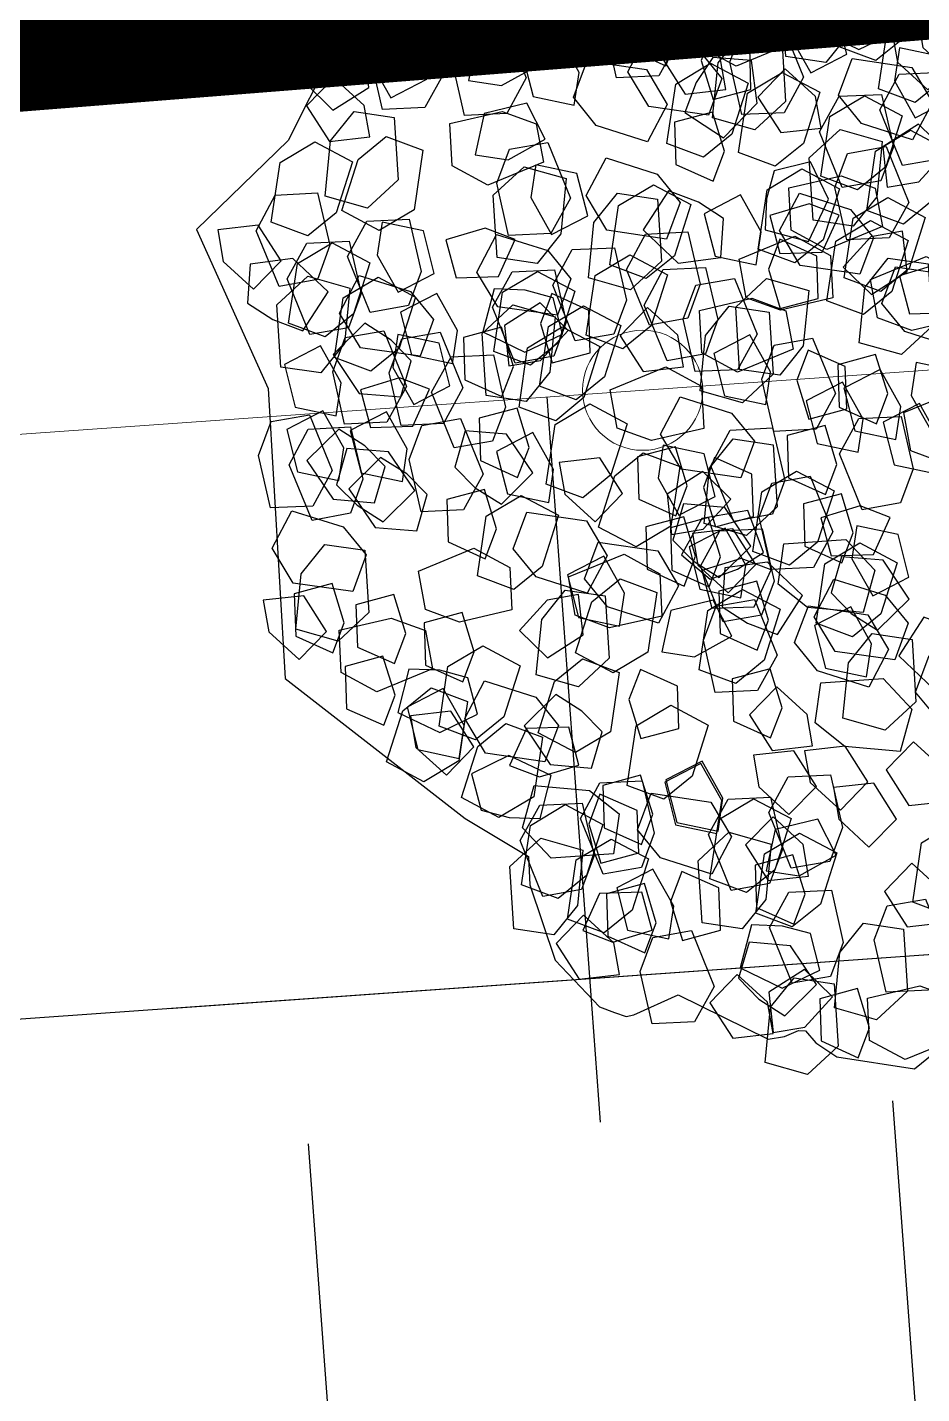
# Model space of a CAD drawing. Header units: metres. Extents: x 1851758 to 1852050, y 5187822 to 5188223.
# Drawn here: x 1851885.051 to 1851885.981, y 5187879.302 to 5187880.724 of the extents above; entities that cross this region are included whole.
import ezdxf

# ---------------------------------------------------------------- set-up
doc = ezdxf.new("R2010")
doc.units = ezdxf.units.M
doc.header["$LTSCALE"] = 2.5
doc.linetypes.add('L18', pattern=[0.6, 0.4, -0.2])
doc.linetypes.add('L5', pattern=[1.15, 0.8, -0.175, 0, -0.175])
doc.layers.get('0').update_dxf_attribs({"linetype": 'CONTINUOUS', "lineweight": 30})
for name, color, linetype, lineweight in [('CLO_LEG', 7, 'CONTINUOUS', 15), ('PAR', 11, 'L5', 30), ('PAR_ALIGNT', 1, 'L18', 30), ('PRO_PAR_SURF', 157, 'CONTINUOUS', 20)]:
    doc.layers.add(name, color=color, linetype=linetype, lineweight=lineweight)
doc.layers.add('PRO_PAR_CONT_DA', color=40, linetype='CONTINUOUS', plot=False)
for name, color, linetype in [('PRO_VOI', 7, 'CONTINUOUS'), ('PRO_VOI_PLANCHETTES', 232, 'CONTINUOUS'), ('PRO_VOI_VEG', 81, 'CONTINUOUS'), ('TAL_HACH', 44, 'CONTINUOUS')]:
    doc.layers.add(name, color=color, linetype=linetype)

# ---------------------------------------------------------------- blocks, each defined once
blk = doc.blocks.new('CLOLEG')
blk.add_circle((0, 0), 0.0625)
blk = doc.blocks.new('arbuste fleurs jaunes')
at = {"layer": 'PRO_VOI_VEG', "color": 76}
blk.add_lwpolyline([(-1.8943, 0.1772), (-1.9074, -0.2211), (-2.0027, -0.4693), (-1.7284, -0.707), (-1.4435, -1.2399), (-0.9817, -1.3474), (-0.8287, -1.3634), (-0.8017, -1.4164), (-0.6877, -1.5364), (-0.5637, -1.586), (-0.5307, -1.5835), (-0.5049, -1.5805), (-0.4917, -1.5706), (-0.4256, -1.4943), (-0.2168, -1.4996), (-0.1885, -1.4808), (-0.1674, -1.457), (-0.1536, -1.4517), (-0.124, -1.4652), (-0.072, -1.4732), (0.0849, -1.428), (0.1084, -1.3819)], dxfattribs=at)
at = {"layer": 'PRO_VOI_VEG', "color": 67}
for points in [[(-0.9485, 0.4363), (-0.9837, 0.5565), (-0.936, 0.626), (-0.8479, 0.6212), (-0.8342, 0.5104), (-0.8675, 0.4424)], [(-0.8377, 0.3916), (-0.8729, 0.5118), (-0.8252, 0.5813), (-0.7371, 0.5765), (-0.7233, 0.4657), (-0.7566, 0.3977)], [(-0.7259, 0.2675), (-0.8172, 0.3531), (-0.8114, 0.4372), (-0.7332, 0.4778), (-0.665, 0.3894), (-0.6592, 0.3139)], [(-1.0808, 0.4337), (-0.9895, 0.3481), (-0.9953, 0.264), (-1.0735, 0.2234), (-1.1417, 0.3119), (-1.1475, 0.3873)], [(-1.3492, 0.394), (-1.2578, 0.3085), (-1.2636, 0.2243), (-1.3419, 0.1837), (-1.41, 0.2722), (-1.4158, 0.3476)], [(-0.82, 0.1733), (-0.9114, 0.2589), (-0.9056, 0.343), (-0.8273, 0.3836), (-0.7592, 0.2951), (-0.7533, 0.2197)], [(-1.0314, 0.3478), (-1.0585, 0.2708), (-0.9842, 0.2235), (-0.9119, 0.2674), (-0.95, 0.3223)], [(-0.8703, 0.1763), (-0.9056, 0.2964), (-0.8579, 0.3659), (-0.7698, 0.3611), (-0.756, 0.2503), (-0.7893, 0.1824)], [(-0.6547, 0.3321), (-0.7315, 0.3597), (-0.7794, 0.2857), (-0.7358, 0.2132), (-0.6807, 0.2509)], [(-1.2452, 0.3372), (-1.2722, 0.2602), (-1.1979, 0.2128), (-1.1257, 0.2568), (-1.1638, 0.3116)], [(-0.7538, 0.1513), (-0.7891, 0.2714), (-0.7414, 0.341), (-0.6533, 0.3362), (-0.6395, 0.2254), (-0.6728, 0.1574)], [(-1.1895, 0.1037), (-1.2247, 0.2238), (-1.177, 0.2933), (-1.089, 0.2886), (-1.0752, 0.1777), (-1.1085, 0.1098)], [(-0.7732, 0.2889), (-0.6818, 0.2033), (-0.6876, 0.1192), (-0.7659, 0.0785), (-0.8341, 0.167), (-0.8399, 0.2424)], [(-1.7944, 0.1764), (-1.7779, 0.0851), (-1.6807, 0.0843), (-1.626, 0.1514), (-1.6757, 0.2119), (-1.7351, 0.2014)], [(-1.6039, 0.1905), (-1.5126, 0.1049), (-1.5183, 0.0208), (-1.5966, -0.0198), (-1.6648, 0.0687), (-1.6706, 0.1441)], [(-0.9285, 0.0263), (-0.8372, 0.0422), (-0.8358, 0.1394), (-0.9025, 0.1945), (-0.9634, 0.1452), (-0.9532, 0.0858)], [(-0.925, -0.0163), (-0.9602, 0.1038), (-0.9125, 0.1733), (-0.8245, 0.1686), (-0.8107, 0.0577), (-0.844, -0.0102)], [(-0.7378, 0.0045), (-0.773, 0.1247), (-0.7253, 0.1942), (-0.6372, 0.1894), (-0.6234, 0.0786), (-0.6567, 0.0106)], [(-1.7636, 0.1302), (-1.6722, 0.0446), (-1.678, -0.0395), (-1.7563, -0.0801), (-1.8245, 0.0084), (-1.8303, 0.0838)], [(-0.9324, 0.0573), (-0.8802, -0.0055), (-0.8014, 0.0339), (-0.8021, 0.1185), (-0.8687, 0.114)], [(-0.7502, -0.0537), (-0.7855, 0.0664), (-0.7378, 0.1359), (-0.6497, 0.1311), (-0.6359, 0.0203), (-0.6692, -0.0476)], [(-0.6864, 0.0243), (-0.6014, 0.1162), (-0.5172, 0.111), (-0.4761, 0.033), (-0.5641, -0.0358), (-0.6395, -0.0421)], [(-0.9521, -0.052), (-0.8671, 0.0399), (-0.7829, 0.0347), (-0.7418, -0.0434), (-0.8299, -0.1121), (-0.9052, -0.1184)], [(-0.9521, -0.052), (-0.8671, 0.0399), (-0.7829, 0.0347), (-0.7418, -0.0434), (-0.8299, -0.1121), (-0.9052, -0.1184)], [(-1.9262, -0.0971), (-1.8494, -0.1246), (-1.8015, -0.0507), (-1.8451, 0.0219), (-1.9002, -0.0159)], [(-1.4155, 0.002), (-1.3241, -0.0835), (-1.3299, -0.1677), (-1.4082, -0.2083), (-1.4763, -0.1198), (-1.4822, -0.0444)], [(-1.1917, -0.1757), (-1.2269, -0.0556), (-1.1792, 0.014), (-1.0911, 0.0092), (-1.0773, -0.1017), (-1.1106, -0.1696)], [(-1.8758, -0.0627), (-1.9029, -0.1398), (-1.8286, -0.1871), (-1.7563, -0.1431), (-1.7944, -0.0883)], [(-0.9444, -0.0922), (-0.8531, -0.1778), (-0.8588, -0.2619), (-0.9371, -0.3025), (-1.0053, -0.214), (-1.0111, -0.1386)], [(-0.6116, -0.1128), (-0.674, -0.1654), (-0.6341, -0.244), (-0.5495, -0.2428), (-0.5544, -0.1762)], [(-1.6445, -0.1218), (-1.6093, -0.2419), (-1.657, -0.3114), (-1.7451, -0.3066), (-1.7588, -0.1958), (-1.7255, -0.1279)], [(-1.1903, -0.3492), (-1.2817, -0.2636), (-1.2759, -0.1795), (-1.1977, -0.1389), (-1.1295, -0.2273), (-1.1237, -0.3028)], [(-1.1746, -0.3286), (-1.2099, -0.2085), (-1.1622, -0.1389), (-1.0741, -0.1437), (-1.0603, -0.2546), (-1.0936, -0.3225)], [(-1.8681, -0.39), (-1.9033, -0.2699), (-1.8556, -0.2004), (-1.7675, -0.2051), (-1.7538, -0.316), (-1.7871, -0.3839)], [(-1.5226, -0.2713), (-1.4704, -0.3341), (-1.3916, -0.2947), (-1.3922, -0.2101), (-1.4588, -0.2146)], [(-1.083, -0.2231), (-1.1101, -0.3002), (-1.0358, -0.3475), (-0.9635, -0.3035), (-1.0016, -0.2487)], [(-1.2845, -0.4434), (-1.3759, -0.3578), (-1.3701, -0.2737), (-1.2918, -0.2331), (-1.2237, -0.3216), (-1.2178, -0.397)], [(-1.3348, -0.4404), (-1.3701, -0.3203), (-1.3224, -0.2508), (-1.2343, -0.2555), (-1.2205, -0.3664), (-1.2538, -0.4343)], [(-1.6028, -0.4743), (-1.6942, -0.3887), (-1.6884, -0.3046), (-1.6101, -0.264), (-1.5419, -0.3525), (-1.5361, -0.4279)], [(-1.2183, -0.4654), (-1.2536, -0.3452), (-1.2058, -0.2757), (-1.1178, -0.2805), (-1.104, -0.3913), (-1.1373, -0.4593)], [(-1.2127, -0.3354), (-1.2896, -0.3078), (-1.3374, -0.3818), (-1.2939, -0.4543), (-1.2388, -0.4166)], [(-1.0817, -0.4109), (-0.9967, -0.3189), (-0.9126, -0.3242), (-0.8715, -0.4022), (-0.9595, -0.471), (-1.0349, -0.4773)], [(-1.697, -0.5686), (-1.7884, -0.483), (-1.7826, -0.3989), (-1.7043, -0.3582), (-1.6361, -0.4467), (-1.6303, -0.5221)], [(-1.7473, -0.5656), (-1.7825, -0.4455), (-1.7348, -0.3759), (-1.6468, -0.3807), (-1.633, -0.4915), (-1.6663, -0.5595)], [(-1.6308, -0.5905), (-1.666, -0.4704), (-1.6183, -0.4009), (-1.5302, -0.4056), (-1.5165, -0.5165), (-1.5498, -0.5844)], [(-0.6715, -0.5918), (-0.7067, -0.4717), (-0.659, -0.4021), (-0.5709, -0.4069), (-0.5572, -0.5178), (-0.5905, -0.5857)], [(-0.6715, -0.5918), (-0.7067, -0.4717), (-0.659, -0.4021), (-0.5709, -0.4069), (-0.5572, -0.5178), (-0.5905, -0.5857)], [(-0.5721, -0.4692), (-0.5199, -0.5319), (-0.4411, -0.4925), (-0.4417, -0.4079), (-0.5083, -0.4124)], [(-1.453, -0.4503), (-1.3617, -0.5359), (-1.3674, -0.62), (-1.4457, -0.6606), (-1.5139, -0.5721), (-1.5197, -0.4967)], [(-1.3256, -0.657), (-1.417, -0.5714), (-1.4112, -0.4873), (-1.3329, -0.4467), (-1.2647, -0.5351), (-1.2589, -0.6106)], [(-1.1205, -0.6449), (-1.1557, -0.5248), (-1.108, -0.4553), (-1.02, -0.4601), (-1.0062, -0.5709), (-1.0395, -0.6388)], [(-0.4895, -0.6723), (-0.5247, -0.5522), (-0.477, -0.4826), (-0.389, -0.4874), (-0.3752, -0.5982), (-0.4085, -0.6662)], [(-1.5608, -0.4971), (-1.4694, -0.5827), (-1.4752, -0.6668), (-1.5535, -0.7074), (-1.6216, -0.6189), (-1.6275, -0.5435)], [(-0.8835, -0.4954), (-0.8482, -0.6155), (-0.896, -0.685), (-0.984, -0.6803), (-0.9978, -0.5694), (-0.9645, -0.5015)], [(-0.7586, -0.5122), (-0.8354, -0.4846), (-0.8832, -0.5586), (-0.8397, -0.6311), (-0.7846, -0.5934)], [(-1.5536, -0.6287), (-1.5014, -0.6914), (-1.4226, -0.652), (-1.4232, -0.5674), (-1.4899, -0.5719)], [(-0.6662, -0.7512), (-0.7575, -0.6656), (-0.7518, -0.5815), (-0.6735, -0.5409), (-0.6053, -0.6294), (-0.5995, -0.7048)], [(-0.7512, -0.6721), (-0.699, -0.7349), (-0.6202, -0.6955), (-0.6209, -0.6109), (-0.6875, -0.6154)], [(-0.7512, -0.6721), (-0.699, -0.7349), (-0.6202, -0.6955), (-0.6209, -0.6109), (-0.6875, -0.6154)], [(-0.248, -0.6349), (-0.1281, -0.5989), (-0.0583, -0.6461), (-0.0625, -0.7342), (-0.1732, -0.7487), (-0.2414, -0.7158)], [(-0.6265, -0.681), (-0.5351, -0.7666), (-0.5409, -0.8507), (-0.6192, -0.8913), (-0.6874, -0.8028), (-0.6932, -0.7274)], [(-1.1704, -0.8781), (-1.2056, -0.7579), (-1.1579, -0.6884), (-1.0699, -0.6932), (-1.0561, -0.804), (-1.0894, -0.872)], [(-1.4565, -0.7389), (-1.4886, -0.8259), (-1.4053, -0.8759), (-1.3241, -0.8459), (-1.3362, -0.7685), (-1.3927, -0.7474)], [(-0.8169, -0.7534), (-0.7816, -0.8736), (-0.8293, -0.9431), (-0.9174, -0.9383), (-0.9312, -0.8275), (-0.8979, -0.7595)], [(-1.2858, -0.9209), (-1.2008, -0.829), (-1.1166, -0.8342), (-1.0755, -0.9123), (-1.1636, -0.981), (-1.2389, -0.9873)], [(-0.5083, -0.8268), (-0.5354, -0.9038), (-0.4611, -0.9512), (-0.3889, -0.9072), (-0.4269, -0.8523)], [(-0.8182, -0.9368), (-0.7829, -1.0569), (-0.8306, -1.1264), (-0.9187, -1.1216), (-0.9325, -1.0108), (-0.8992, -0.9429)], [(-0.0635, -1.115), (-0.0988, -0.9949), (-0.0511, -0.9254), (0.037, -0.9301), (0.0508, -1.041), (0.0175, -1.1089)], [(-0.3224, -1.1567), (-0.4137, -1.0712), (-0.408, -0.987), (-0.3297, -0.9464), (-0.2615, -1.0349), (-0.2557, -1.1103)], [(-1.312, -0.9863), (-1.3745, -1.0389), (-1.3346, -1.1174), (-1.25, -1.1162), (-1.2549, -1.0496)], [(-1.4379, -1.0196), (-1.5003, -1.0722), (-1.4604, -1.1507), (-1.3758, -1.1496), (-1.3808, -1.083)], [(-0.4166, -1.251), (-0.5079, -1.1654), (-0.5021, -1.0813), (-0.4239, -1.0407), (-0.3557, -1.1291), (-0.3499, -1.2046)], [(-0.0993, -1.0421), (-0.1264, -1.1192), (-0.0521, -1.1665), (0.0201, -1.1225), (-0.0179, -1.0677)], [(-1.218, -1.1144), (-1.2015, -1.2057), (-1.1043, -1.2065), (-1.0496, -1.1394), (-1.0993, -1.0789), (-1.1587, -1.0894)], [(-0.4669, -1.248), (-0.5021, -1.1279), (-0.4544, -1.0583), (-0.3663, -1.0631), (-0.3525, -1.174), (-0.3858, -1.2419)], [(-0.8136, -1.1471), (-0.8658, -1.0843), (-0.9446, -1.1237), (-0.9439, -1.2083), (-0.8773, -1.2038)], [(-0.3503, -1.2729), (-0.3856, -1.1528), (-0.3379, -1.0833), (-0.2498, -1.0881), (-0.236, -1.1989), (-0.2693, -1.2668)], [(-0.0422, -1.0979), (0.0492, -1.1835), (0.0434, -1.2676), (-0.0349, -1.3083), (-0.1031, -1.2198), (-0.1089, -1.1443)], [(-1.2787, -1.1121), (-1.3411, -1.1647), (-1.3012, -1.2432), (-1.2166, -1.242), (-1.2215, -1.1754)], [(-1.079, -1.124), (-1.0437, -1.2441), (-1.0915, -1.3137), (-1.1795, -1.3089), (-1.1933, -1.198), (-1.16, -1.1301)], [(-0.9064, -1.1264), (-0.8711, -1.2465), (-0.9188, -1.316), (-1.0069, -1.3112), (-1.0207, -1.2004), (-0.9874, -1.1325)], [(-0.6726, -1.3322), (-0.764, -1.2466), (-0.7582, -1.1625), (-0.6799, -1.1219), (-0.6117, -1.2104), (-0.6059, -1.2858)], [(-0.6882, -1.1124), (-0.7506, -1.165), (-0.7107, -1.2435), (-0.6261, -1.2423), (-0.631, -1.1757)], [(-0.3309, -1.1303), (-0.3934, -1.1829), (-0.3535, -1.2614), (-0.2689, -1.2602), (-0.2738, -1.1937)], [(-0.7668, -1.4265), (-0.8582, -1.3409), (-0.8524, -1.2568), (-0.7741, -1.2161), (-0.7059, -1.3046), (-0.7001, -1.38)], [(-0.8171, -1.4235), (-0.8523, -1.3034), (-0.8046, -1.2338), (-0.7166, -1.2386), (-0.7028, -1.3494), (-0.7361, -1.4174)], [(-0.7006, -1.4484), (-0.7358, -1.3283), (-0.6881, -1.2588), (-0.6, -1.2635), (-0.5863, -1.3744), (-0.6196, -1.4423)], [(-0.5312, -1.3952), (-0.5834, -1.3324), (-0.6622, -1.3719), (-0.6615, -1.4564), (-0.5949, -1.4519)], [(-0.4566, -1.3618), (-0.3652, -1.4474), (-0.371, -1.5315), (-0.4493, -1.5721), (-0.5175, -1.4836), (-0.5233, -1.4082)], [(-0.3319, -1.4047), (-0.359, -1.4818), (-0.2847, -1.5291), (-0.2125, -1.4851), (-0.2506, -1.4303)], [(-0.3319, -1.4047), (-0.359, -1.4818), (-0.2847, -1.5291), (-0.2125, -1.4851), (-0.2506, -1.4303)], [(-0.6735, -1.4267), (-0.7006, -1.5037), (-0.6263, -1.5511), (-0.554, -1.5071), (-0.5921, -1.4523)], [(-0.6735, -1.4267), (-0.7006, -1.5037), (-0.6263, -1.5511), (-0.554, -1.5071), (-0.5921, -1.4523)]]:
    blk.add_lwpolyline(points, close=True, dxfattribs=at)
at = {"layer": 'PRO_VOI_VEG', "color": 2}
for points in [[(-0.7088, 0.4827), (-0.6817, 0.5598), (-0.756, 0.6071), (-0.8282, 0.5632), (-0.7902, 0.5083)], [(-1.0223, 0.5414), (-1.0064, 0.45), (-0.9092, 0.4486), (-0.8541, 0.5153), (-0.9034, 0.5762), (-0.9629, 0.566)], [(-0.7438, 0.4325), (-0.7168, 0.5096), (-0.791, 0.5569), (-0.8633, 0.5129), (-0.8252, 0.4581)], [(-0.9797, 0.3624), (-0.9279, 0.4292), (-0.9853, 0.5001), (-1.0707, 0.4805), (-1.0513, 0.4141)], [(-0.743, 0.3687), (-0.6912, 0.4356), (-0.7487, 0.5064), (-0.8341, 0.4869), (-0.8146, 0.4205)], [(-1.0411, 0.402), (-1.1261, 0.3101), (-1.2103, 0.3154), (-1.2514, 0.3934), (-1.1633, 0.4621), (-1.088, 0.4684)], [(-0.9139, 0.4255), (-0.7937, 0.4607), (-0.7242, 0.413), (-0.729, 0.325), (-0.8398, 0.3112), (-0.9078, 0.3445)], [(-1.1361, 0.1935), (-1.256, 0.1575), (-1.3259, 0.2048), (-1.3216, 0.2929), (-1.2109, 0.3074), (-1.1427, 0.2745)], [(-1.5399, 0.1669), (-1.6249, 0.0749), (-1.709, 0.0802), (-1.7501, 0.1582), (-1.6621, 0.2269), (-1.5867, 0.2332)], [(-1.4126, 0.1903), (-1.2925, 0.2256), (-1.223, 0.1779), (-1.2277, 0.0898), (-1.3386, 0.076), (-1.4065, 0.1093)], [(-0.7104, 0.1347), (-0.7954, 0.0428), (-0.8795, 0.048), (-0.9207, 0.126), (-0.8326, 0.1948), (-0.7572, 0.2011)], [(-0.6351, 0.0564), (-0.5829, -0.0063), (-0.5041, 0.0331), (-0.5047, 0.1177), (-0.5713, 0.1132)], [(-1.7508, -0.051), (-1.699, 0.0158), (-1.7564, 0.0867), (-1.8418, 0.0671), (-1.8224, 0.0007)], [(-0.591, 0.1042), (-0.5292, -0.0098), (-0.5625, -0.0906), (-0.6527, -0.1049), (-0.6907, 0.0044), (-0.6717, 0.0804)], [(-1.4066, -0.0395), (-1.4916, -0.1314), (-1.5758, -0.1262), (-1.6169, -0.0482), (-1.5288, 0.0206), (-1.4535, 0.0269)], [(-0.8317, -0.1091), (-0.7689, -0.0569), (-0.8083, 0.0219), (-0.8929, 0.0213), (-0.8884, -0.0454)], [(-1.1591, -0.0095), (-1.0973, -0.1235), (-1.1306, -0.2043), (-1.2208, -0.2185), (-1.2588, -0.1092), (-1.2398, -0.0332)], [(-1.3278, -0.1689), (-1.276, -0.1021), (-1.3335, -0.0312), (-1.4189, -0.0508), (-1.3994, -0.1171)], [(-1.7272, -0.0852), (-1.6655, -0.1993), (-1.6987, -0.28), (-1.789, -0.2943), (-1.827, -0.185), (-1.808, -0.109)], [(-0.4368, -0.2109), (-0.3849, -0.1441), (-0.4424, -0.0732), (-0.5278, -0.0927), (-0.5084, -0.1591)], [(-0.772, -0.1748), (-0.857, -0.2667), (-0.9412, -0.2615), (-0.9823, -0.1835), (-0.8942, -0.1147), (-0.8189, -0.1084)], [(-0.6809, -0.2933), (-0.6184, -0.2407), (-0.6583, -0.1622), (-0.7429, -0.1634), (-0.738, -0.23)], [(-1.2465, -0.3164), (-1.3664, -0.3525), (-1.4363, -0.3052), (-1.432, -0.2171), (-1.3213, -0.2026), (-1.2532, -0.2355)], [(-1.5676, -0.4116), (-1.5157, -0.3448), (-1.5732, -0.2739), (-1.6586, -0.2935), (-1.6392, -0.3598)], [(-1.2147, -0.4105), (-1.1519, -0.3583), (-1.1913, -0.2795), (-1.2759, -0.2801), (-1.2714, -0.3467)], [(-0.7585, -0.4637), (-0.8786, -0.4989), (-0.9481, -0.4512), (-0.9433, -0.3631), (-0.8325, -0.3493), (-0.7646, -0.3826)], [(-1.8429, -0.5317), (-1.8158, -0.4546), (-1.8901, -0.4073), (-1.9624, -0.4513), (-1.9243, -0.5061)], [(-1.47, -0.5135), (-1.5899, -0.5495), (-1.6597, -0.5022), (-1.6555, -0.4141), (-1.5448, -0.3996), (-1.4766, -0.4325)], [(-0.6286, -0.3997), (-0.5373, -0.4853), (-0.543, -0.5694), (-0.6213, -0.61), (-0.6895, -0.5215), (-0.6953, -0.4461)], [(-0.5546, -0.4056), (-0.6174, -0.4578), (-0.5779, -0.5366), (-0.4933, -0.536), (-0.4979, -0.4694)], [(-1.7137, -0.5674), (-1.7, -0.4723), (-1.7953, -0.4397), (-1.871, -0.4877), (-1.842, -0.5635), (-1.7802, -0.5726)], [(-0.8426, -0.5879), (-0.7908, -0.521), (-0.8483, -0.4502), (-0.9337, -0.4697), (-0.9142, -0.5361)], [(-0.7634, -0.5778), (-0.701, -0.5252), (-0.7409, -0.4467), (-0.8255, -0.4479), (-0.8205, -0.5145)], [(-0.4063, -0.5713), (-0.3545, -0.5045), (-0.412, -0.4336), (-0.4974, -0.4531), (-0.4779, -0.5195)], [(-1.4398, -0.6101), (-1.388, -0.5433), (-1.4454, -0.4724), (-1.5308, -0.492), (-1.5114, -0.5583)], [(-0.6507, -0.5844), (-0.7166, -0.5192), (-0.7966, -0.5743), (-0.8029, -0.6606), (-0.7274, -0.6817), (-0.6848, -0.6389)], [(-0.995, -0.6733), (-0.9679, -0.5963), (-1.0422, -0.5489), (-1.1144, -0.5929), (-1.0764, -0.6477)], [(-0.6817, -0.6913), (-0.6546, -0.6143), (-0.7289, -0.5669), (-0.8012, -0.6109), (-0.7631, -0.6658)], [(-0.3088, -0.6731), (-0.4287, -0.7091), (-0.4985, -0.6619), (-0.4943, -0.5738), (-0.3836, -0.5593), (-0.3154, -0.5922)], [(-1.3396, -0.596), (-1.2482, -0.6816), (-1.254, -0.7657), (-1.3323, -0.8064), (-1.4004, -0.7179), (-1.4063, -0.6425)], [(-1.1874, -0.7221), (-1.1553, -0.6351), (-1.2386, -0.5851), (-1.3197, -0.6151), (-1.3077, -0.6925), (-1.2512, -0.7136)], [(-0.5525, -0.7271), (-0.5388, -0.632), (-0.6341, -0.5994), (-0.7098, -0.6473), (-0.6808, -0.7232), (-0.619, -0.7323)], [(-1.6276, -0.7203), (-1.5362, -0.8059), (-1.542, -0.89), (-1.6203, -0.9306), (-1.6884, -0.8421), (-1.6943, -0.7667)], [(-1.3953, -0.8586), (-1.3632, -0.7716), (-1.4465, -0.7215), (-1.5277, -0.7515), (-1.5156, -0.8289), (-1.4591, -0.85)], [(-0.2801, -1.004), (-0.253, -0.9269), (-0.3273, -0.8796), (-0.3996, -0.9236), (-0.3615, -0.9784)], [(-1.3917, -1.0165), (-1.5116, -1.0525), (-1.5815, -1.0052), (-1.5772, -0.9171), (-1.4665, -0.9026), (-1.3983, -0.9355)], [(-0.7046, -1.1436), (-0.7398, -1.0234), (-0.6921, -0.9539), (-0.604, -0.9587), (-0.5902, -1.0695), (-0.6235, -1.1375)], [(-1.1116, -1.1955), (-1.1468, -1.0753), (-1.0991, -1.0058), (-1.011, -1.0106), (-0.9973, -1.1214), (-1.0306, -1.1894)], [(-1.1737, -1.0931), (-1.2587, -1.185), (-1.3429, -1.1797), (-1.384, -1.1017), (-1.296, -1.033), (-1.2206, -1.0267)], [(-1.4336, -1.1916), (-1.4065, -1.1146), (-1.4808, -1.0672), (-1.5531, -1.1112), (-1.515, -1.1661)], [(-0.8803, -1.1709), (-1.0004, -1.2062), (-1.0699, -1.1585), (-1.0651, -1.0704), (-0.9543, -1.0566), (-0.8864, -1.0899)], [(-0.6524, -1.1371), (-0.5322, -1.1019), (-0.4627, -1.1496), (-0.4675, -1.2376), (-0.5783, -1.2514), (-0.6462, -1.2181)], [(-1.055, -1.2816), (-1.028, -1.2046), (-1.1022, -1.1572), (-1.1745, -1.2012), (-1.1364, -1.256)], [(-0.8401, -1.2823), (-0.8566, -1.191), (-0.9538, -1.1902), (-1.0085, -1.2573), (-0.9588, -1.3179), (-0.8994, -1.3073)], [(-0.6706, -1.2848), (-0.7843, -1.3473), (-0.8652, -1.3146), (-0.8801, -1.2244), (-0.771, -1.1857), (-0.6949, -1.2043)], [(-0.6864, -1.3135), (-0.624, -1.2608), (-0.6639, -1.1823), (-0.7485, -1.1835), (-0.7435, -1.2501)], [(-0.0575, -1.1739), (0.0043, -1.2879), (-0.029, -1.3687), (-0.1192, -1.383), (-0.1572, -1.2737), (-0.1382, -1.1977)], [(-0.4645, -1.3883), (-0.4021, -1.3357), (-0.442, -1.2571), (-0.5266, -1.2583), (-0.5216, -1.3249)], [(0.1449, -1.327), (0.0599, -1.4189), (-0.0242, -1.4137), (-0.0653, -1.3356), (0.0227, -1.2669), (0.0981, -1.2606)], [(-0.1404, -1.3376), (-0.0786, -1.4516), (-0.1119, -1.5324), (-0.2021, -1.5467), (-0.2401, -1.4374), (-0.2211, -1.3614)]]:
    blk.add_lwpolyline(points, close=True, dxfattribs=at)
at = {"layer": 'PRO_VOI_VEG'}
for points in [[(-1.0412, 0.3715), (-1.103, 0.4856), (-1.0697, 0.5663), (-0.9795, 0.5806), (-0.9415, 0.4713), (-0.9605, 0.3953)], [(-1.1829, 0.1778), (-1.0879, 0.1635), (-1.0547, 0.2586), (-1.1022, 0.3346), (-1.1782, 0.3061), (-1.1877, 0.2443)], [(-0.8466, 0.0865), (-0.9083, 0.2006), (-0.8751, 0.2813), (-0.7848, 0.2956), (-0.7468, 0.1863), (-0.7658, 0.1103)], [(-1.5003, 0.14), (-1.5668, 0.1923), (-1.638, 0.1353), (-1.619, 0.0498), (-1.5525, 0.0688)], [(-1.4231, 0.0056), (-1.4896, 0.0579), (-1.5608, 0.0009), (-1.5418, -0.0847), (-1.4753, -0.0656)], [(-1.4106, -0.2595), (-1.4724, -0.1455), (-1.4391, -0.0647), (-1.3489, -0.0505), (-1.3109, -0.1597), (-1.3299, -0.2358)], [(-0.8552, -0.2595), (-0.917, -0.1455), (-0.8837, -0.0647), (-0.7935, -0.0505), (-0.7555, -0.1597), (-0.7745, -0.2358)], [(-0.8494, -0.1256), (-0.7876, -0.2396), (-0.8209, -0.3204), (-0.9111, -0.3346), (-0.9491, -0.2254), (-0.9301, -0.1493)], [(-1.3111, -0.5302), (-1.3728, -0.4161), (-1.3396, -0.3353), (-1.2493, -0.3211), (-1.2113, -0.4304), (-1.2303, -0.5064)], [(-0.726, -0.3725), (-0.6642, -0.4866), (-0.6975, -0.5673), (-0.7877, -0.5816), (-0.8257, -0.4723), (-0.8067, -0.3963)], [(-1.7235, -0.6553), (-1.7853, -0.5413), (-1.752, -0.4605), (-1.6618, -0.4462), (-1.6238, -0.5555), (-1.6428, -0.6315)], [(-0.6196, -0.5509), (-0.506, -0.4885), (-0.425, -0.5212), (-0.4101, -0.6113), (-0.5192, -0.65), (-0.5953, -0.6315)], [(-0.2912, -0.5666), (-0.3049, -0.6617), (-0.2096, -0.6944), (-0.1339, -0.6464), (-0.1629, -0.5706), (-0.2247, -0.5615)], [(-1.6672, -0.5809), (-1.719, -0.6477), (-1.6616, -0.7186), (-1.5762, -0.6991), (-1.5956, -0.6327)], [(-0.4382, -0.6113), (-0.49, -0.6781), (-0.4326, -0.749), (-0.3472, -0.7295), (-0.3666, -0.6631)], [(-0.294, -0.6195), (-0.2323, -0.7335), (-0.2655, -0.8143), (-0.3557, -0.8285), (-0.3937, -0.7192), (-0.3747, -0.6432)], [(-1.6061, -0.7011), (-1.658, -0.7679), (-1.6005, -0.8388), (-1.5151, -0.8192), (-1.5345, -0.7529)], [(-0.9489, -0.7311), (-1.0008, -0.7979), (-0.9433, -0.8688), (-0.8579, -0.8493), (-0.8773, -0.7829)], [(-0.6373, -0.7705), (-0.7038, -0.7182), (-0.775, -0.7753), (-0.756, -0.8608), (-0.6895, -0.8418)], [(-0.9111, -0.8047), (-0.8494, -0.9187), (-0.8826, -0.9995), (-0.9728, -1.0137), (-1.0108, -0.9045), (-0.9918, -0.8284)], [(-1.4048, -0.9281), (-1.343, -1.0422), (-1.3763, -1.123), (-1.4665, -1.1372), (-1.5045, -1.0279), (-1.4855, -0.9519)], [(-0.249, -1.0931), (-0.3155, -1.0408), (-0.3867, -1.0978), (-0.3677, -1.1834), (-0.3012, -1.1643)], [(-0.4431, -1.3377), (-0.5048, -1.2237), (-0.4716, -1.1429), (-0.3813, -1.1287), (-0.3434, -1.2379), (-0.3623, -1.314)], [(-0.7933, -1.5132), (-0.8551, -1.3992), (-0.8218, -1.3184), (-0.7316, -1.3041), (-0.6936, -1.4134), (-0.7126, -1.4895)]]:
    blk.add_lwpolyline(points, close=True, dxfattribs=at)
at = {"layer": 'PRO_VOI_VEG', "color": 76}
for points in [[(-1.2576, 0.4579), (-1.3204, 0.4057), (-1.2809, 0.3269), (-1.1964, 0.3276), (-1.2009, 0.3942)], [(-1.3204, 0.3799), (-1.3832, 0.3276), (-1.3437, 0.2489), (-1.2592, 0.2495), (-1.2637, 0.3161)], [(-1.1407, 0.2268), (-1.078, 0.279), (-1.1174, 0.3578), (-1.202, 0.3572), (-1.1975, 0.2906)], [(-1.1308, 0.2028), (-1.1936, 0.1506), (-1.1542, 0.0718), (-1.0696, 0.0725), (-1.0741, 0.1391)], [(-0.7112, 0.0249), (-0.8313, -0.0104), (-0.9009, 0.0374), (-0.8961, 0.1254), (-0.7852, 0.1392), (-0.7173, 0.1059)], [(-0.6504, 0.0702), (-0.5303, 0.1055), (-0.4607, 0.0578), (-0.4655, -0.0303), (-0.5764, -0.0441), (-0.6443, -0.0108)], [(-1.1071, -0.0773), (-1.2273, -0.1126), (-1.2968, -0.0649), (-1.292, 0.0232), (-1.1812, 0.037), (-1.1132, 0.0037)], [(-0.6451, -0.2909), (-0.7078, -0.3431), (-0.6684, -0.4219), (-0.5838, -0.4212), (-0.5883, -0.3546)], [(-0.9091, -0.4618), (-0.9719, -0.514), (-0.9325, -0.5927), (-0.8479, -0.5921), (-0.8524, -0.5255)], [(-0.3675, -0.6323), (-0.3348, -0.5455), (-0.4178, -0.4949), (-0.4992, -0.5244), (-0.4876, -0.6019), (-0.4313, -0.6234)], [(-1.2416, -0.527), (-1.3043, -0.5792), (-1.2649, -0.658), (-1.1803, -0.6574), (-1.1848, -0.5907)], [(-0.7124, -0.6707), (-0.6797, -0.5839), (-0.7627, -0.5333), (-0.8441, -0.5628), (-0.8325, -0.6403), (-0.7761, -0.6617)], [(-0.5191, -0.6465), (-0.399, -0.6112), (-0.3295, -0.6589), (-0.3343, -0.747), (-0.4451, -0.7608), (-0.513, -0.7275)], [(-0.6383, -0.6444), (-0.7011, -0.6966), (-0.6617, -0.7753), (-0.5771, -0.7747), (-0.5816, -0.7081)], [(-1.1324, -0.7146), (-1.0123, -0.6794), (-0.9427, -0.7271), (-0.9475, -0.8152), (-1.0584, -0.829), (-1.1263, -0.7957)], [(-0.9716, -0.7092), (-0.8515, -0.6739), (-0.7819, -0.7216), (-0.7867, -0.8097), (-0.8975, -0.8235), (-0.9655, -0.7902)], [(-1.5601, -0.7221), (-1.5927, -0.8088), (-1.5097, -0.8594), (-1.4284, -0.83), (-1.4399, -0.7525), (-1.4963, -0.731)], [(-0.9186, -1.0338), (-0.9513, -1.1206), (-0.8683, -1.1712), (-0.7869, -1.1417), (-0.7985, -1.0642), (-0.8549, -1.0428)], [(-0.2057, -1.441), (-0.1731, -1.3543), (-0.2561, -1.3037), (-0.3375, -1.3331), (-0.3259, -1.4106), (-0.2695, -1.4321)], [(-0.5863, -1.314), (-0.6491, -1.3662), (-0.6096, -1.4449), (-0.5251, -1.4443), (-0.5296, -1.3777)], [(-0.0922, -1.3262), (-0.155, -1.3784), (-0.1155, -1.4571), (-0.031, -1.4565), (-0.0355, -1.3899)]]:
    blk.add_lwpolyline(points, close=True, dxfattribs=at)
at = {"layer": 'PRO_VOI_VEG', "color": 52}
for points in [[(-1.0639, 0.4007), (-1.0022, 0.2867), (-1.0354, 0.2059), (-1.1256, 0.1917), (-1.1636, 0.3009), (-1.1446, 0.377)], [(-1.4889, 0.2132), (-1.5407, 0.1464), (-1.4832, 0.0755), (-1.3978, 0.095), (-1.4173, 0.1614)], [(-1.0061, 0.0705), (-1.0579, 0.0036), (-1.0004, -0.0672), (-0.915, -0.0477), (-0.9345, 0.0187)], [(-1.1454, 0.0153), (-1.159, -0.0798), (-1.0638, -0.1124), (-0.9881, -0.0645), (-1.0171, 0.0113), (-1.0789, 0.0204)], [(-0.59, -0.1374), (-0.6418, -0.2042), (-0.5844, -0.2751), (-0.499, -0.2555), (-0.5184, -0.1892)], [(-0.486, -0.1673), (-0.5378, -0.2342), (-0.4804, -0.305), (-0.395, -0.2855), (-0.4144, -0.2191)], [(-0.8662, -0.1852), (-0.918, -0.252), (-0.8606, -0.3229), (-0.7752, -0.3034), (-0.7946, -0.237)], [(-0.6501, -0.1942), (-0.702, -0.261), (-0.6445, -0.3319), (-0.5591, -0.3124), (-0.5785, -0.246)], [(-1.4934, -0.3805), (-1.5452, -0.4473), (-1.4878, -0.5182), (-1.4024, -0.4986), (-1.4218, -0.4323)], [(-1.1907, -0.5594), (-1.2425, -0.6263), (-1.185, -0.6971), (-1.0996, -0.6776), (-1.1191, -0.6112)], [(-0.7443, -0.5719), (-0.7961, -0.6387), (-0.7387, -0.7096), (-0.6533, -0.6901), (-0.6727, -0.6237)], [(-1.4852, -0.6477), (-1.537, -0.7145), (-1.4795, -0.7854), (-1.3941, -0.7658), (-1.4136, -0.6995)], [(-0.4282, -0.7809), (-0.3146, -0.7184), (-0.2336, -0.7512), (-0.2188, -0.8413), (-0.3278, -0.88), (-0.404, -0.8615)], [(-0.5844, -1.0379), (-0.6363, -1.1047), (-0.5788, -1.1756), (-0.4934, -1.156), (-0.5128, -1.0897)], [(-0.5843, -1.0324), (-0.6361, -1.0992), (-0.5786, -1.1701), (-0.4932, -1.1505), (-0.5127, -1.0842)], [(-1.1363, -1.1207), (-1.1882, -1.1876), (-1.1307, -1.2584), (-1.0453, -1.2389), (-1.0647, -1.1725)], [(-0.5829, -1.2791), (-0.6347, -1.3459), (-0.5773, -1.4168), (-0.4919, -1.3972), (-0.5113, -1.3308)]]:
    blk.add_lwpolyline(points, close=True, dxfattribs=at)
at = {"layer": 'PRO_VOI_VEG', "color": 88}
for points in [[(-1.0464, 0.1489), (-1.0816, 0.2691), (-1.0339, 0.3386), (-0.9459, 0.3338), (-0.9321, 0.223), (-0.9654, 0.155)], [(-0.7449, -0.1367), (-0.653, -0.2217), (-0.6582, -0.3058), (-0.7362, -0.347), (-0.805, -0.2589), (-0.8113, -0.1835)], [(-0.5017, -0.4179), (-0.5931, -0.3323), (-0.5873, -0.2482), (-0.509, -0.2076), (-0.4409, -0.2961), (-0.435, -0.3715)], [(-0.8321, -0.5868), (-0.8949, -0.639), (-0.8554, -0.7178), (-0.7709, -0.7171), (-0.7754, -0.6505)], [(-0.3738, -1.0573), (-0.3462, -0.9804), (-0.4202, -0.9326), (-0.4927, -0.9761), (-0.455, -1.0312)], [(-0.1942, -1.049), (-0.1667, -0.9721), (-0.2406, -0.9243), (-0.3132, -0.9678), (-0.2755, -1.0229)], [(-0.2204, -1.3734), (-0.3118, -1.2878), (-0.306, -1.2037), (-0.2277, -1.1631), (-0.1596, -1.2516), (-0.1538, -1.327)], [(-0.1322, -1.3638), (-0.209, -1.3363), (-0.2568, -1.4103), (-0.2133, -1.4828), (-0.1582, -1.4451)]]:
    blk.add_lwpolyline(points, close=True, dxfattribs=at)
at = {"layer": 'PRO_VOI_VEG', "color": 55}
for points in [[(-0.7489, 0.0241), (-0.6719, -0.003), (-0.6245, 0.0713), (-0.6685, 0.1436), (-0.7233, 0.1055)], [(-1.0642, -0.255), (-1.1561, -0.17), (-1.1509, -0.0859), (-1.0728, -0.0448), (-1.0041, -0.1328), (-0.9978, -0.2082)], [(-0.9998, -0.3067), (-1.0917, -0.2217), (-1.0865, -0.1376), (-1.0085, -0.0965), (-0.9397, -0.1845), (-0.9334, -0.2599)], [(-0.5074, -0.1978), (-0.4219, -0.1064), (-0.3377, -0.1122), (-0.2971, -0.1905), (-0.3856, -0.2586), (-0.461, -0.2645)], [(-1.7973, -0.5047), (-1.8892, -0.4197), (-1.884, -0.3356), (-1.806, -0.2945), (-1.7372, -0.3825), (-1.7309, -0.4579)], [(-1.3889, -0.3217), (-1.373, -0.413), (-1.2758, -0.4144), (-1.2207, -0.3477), (-1.27, -0.2868), (-1.3294, -0.297)], [(-1.2386, -0.5236), (-1.2746, -0.4037), (-1.2273, -0.3339), (-1.1392, -0.3381), (-1.1247, -0.4488), (-1.1576, -0.517)], [(-0.7334, -0.5517), (-0.8253, -0.4667), (-0.82, -0.3825), (-0.742, -0.3414), (-0.6733, -0.4295), (-0.667, -0.5048)], [(-1.3418, -0.3877), (-1.4045, -0.44), (-1.3651, -0.5187), (-1.2805, -0.5181), (-1.285, -0.4515)], [(-1.6029, -0.4993), (-1.6355, -0.5861), (-1.5525, -0.6367), (-1.4712, -0.6072), (-1.4827, -0.5297), (-1.5391, -0.5082)], [(-0.7845, -0.5666), (-0.8473, -0.6188), (-0.8079, -0.6975), (-0.7233, -0.6969), (-0.7278, -0.6303)], [(-0.6692, -0.8625), (-0.7052, -0.7426), (-0.658, -0.6728), (-0.5699, -0.677), (-0.5554, -0.7877), (-0.5882, -0.8559)], [(-1.5308, -0.9177), (-1.6227, -0.8327), (-1.6175, -0.7485), (-1.5395, -0.7074), (-1.4707, -0.7954), (-1.4644, -0.8708)], [(-1.2319, -0.7089), (-1.2946, -0.7611), (-1.2552, -0.8399), (-1.1706, -0.8392), (-1.1751, -0.7726)], [(-0.9974, -0.8008), (-0.9119, -0.7094), (-0.8277, -0.7152), (-0.7871, -0.7935), (-0.8756, -0.8617), (-0.951, -0.8675)], [(-0.5364, -0.7983), (-0.5992, -0.8505), (-0.5597, -0.9292), (-0.4752, -0.9286), (-0.4797, -0.862)], [(-0.2018, -0.8115), (-0.2294, -0.8883), (-0.1554, -0.9362), (-0.0829, -0.8926), (-0.1206, -0.8375)], [(-1.0431, -0.9448), (-0.9661, -0.9718), (-0.9187, -0.8975), (-0.9627, -0.8253), (-1.0176, -0.8634)], [(-0.7196, -1.0432), (-0.6568, -0.991), (-0.6962, -0.9122), (-0.7808, -0.9128), (-0.7763, -0.9794)], [(-1.1667, -0.9609), (-1.2295, -1.0132), (-1.1901, -1.0919), (-1.1055, -1.0913), (-1.11, -1.0247)], [(-0.4017, -1.0756), (-0.4293, -1.1525), (-0.3553, -1.2003), (-0.2828, -1.1568), (-0.3205, -1.1017)], [(-0.3481, -1.2984), (-0.3322, -1.3898), (-0.235, -1.3912), (-0.1799, -1.3245), (-0.2292, -1.2636), (-0.2887, -1.2738)]]:
    blk.add_lwpolyline(points, close=True, dxfattribs=at)

msp = doc.modelspace()

# ---------------------------------------------------------------- hatches: boundary and pattern name
at = {"layer": 'PRO_VOI_PLANCHETTES'}
h = msp.add_hatch(color=256, dxfattribs=at)
h.dxf.hatch_style = 1
edge = h.paths.add_edge_path()
edge.add_arc((1851926.4252, 5187498.2076), 386.6253, 94.068008, 99.380647, ccw=False)
edge.add_line((1851898.9978, 5187883.8588), (1851897.6403, 5187902.7554))
edge.add_line((1851897.6403, 5187902.7554), (1851897.6702, 5187902.7575))
edge.add_line((1851897.6702, 5187902.7575), (1851899.0298, 5187883.831))
edge.add_line((1851899.0298, 5187883.831), (1851899.001, 5187883.8289))
edge.add_arc((1851926.4252, 5187498.2076), 386.5953, 94.067849, 99.380857)
edge.add_line((1851863.4115, 5187879.6328), (1851863.408, 5187879.6626))
h = msp.add_hatch(color=256, dxfattribs=at)
h.dxf.hatch_style = 1
edge = h.paths.add_edge_path()
edge.add_arc((1851926.4252, 5187498.2076), 385.1553, 94.067373, 99.391014, ccw=False)
edge.add_line((1851899.1063, 5187882.3928), (1851938.5438, 5187885.1975))
edge.add_line((1851938.5438, 5187885.1975), (1851938.7524, 5187882.2942))
edge.add_line((1851938.7524, 5187882.2942), (1851938.7225, 5187882.2918))
edge.add_line((1851938.7225, 5187882.2918), (1851938.5161, 5187885.1654))
edge.add_line((1851938.5161, 5187885.1654), (1851899.1052, 5187882.3626))
edge.add_arc((1851926.4252, 5187498.2076), 385.1253, 94.067849, 99.391226)
edge.add_line((1851863.5824, 5187878.1711), (1851863.5789, 5187878.2009))

# ---------------------------------------------------------------- linework, layer by layer
at = {"layer": 'CLO_LEG', "flags": 128}
msp.add_lwpolyline([(1851977.7388, 5187951.8867), (1851978.2601, 5187947.3883), (1851966.8096, 5187945.8048), (1851954.0429, 5187944.6228), (1851949.2974, 5187943.9857), (1851940.9256, 5187943.3518), (1851925.9141, 5187942.038), (1851910.5772, 5187940.7743), (1851894.403, 5187938.9631), (1851878.9134, 5187938.0087), (1851863.8353, 5187936.8862), (1851858.3142, 5187936.2978), (1851859.6111, 5187922.8235), (1851861.6242, 5187905.1582), (1851863.1461, 5187891.8663), (1851864.24, 5187882.2784), (1851864.6238, 5187878.7868), (1851868.8953, 5187879.1616), (1851886.9294, 5187880.4333), (1851898.2976, 5187881.4051)], dxfattribs=at)
at = {"layer": 'PAR', "flags": 128}
msp.add_lwpolyline([(1851757.77, 5187868.487), (1851833.6918, 5187875.6402), (1851863.5824, 5187878.1707), (1851981.4866, 5187886.528), (1851987.4718, 5187886.9522), (1852004.3774, 5187888.6518), (1852028.9496, 5187890.8198)], dxfattribs=at)
at = {"layer": 'PAR_ALIGNT', "ltscale": 2.5, "const_width": 0.25, "flags": 128}
msp.add_lwpolyline([(1851863.4796, 5187879.0507), (1851981.3715, 5187888.4018)], dxfattribs=at)
msp.add_lwpolyline([(1851863.4796, 5187879.0507), (1851981.3715, 5187888.4018)], dxfattribs=at)
at = {"layer": 'PRO_PAR_CONT_DA', "flags": 128}
msp.add_lwpolyline([(1851863.5824, 5187878.1707), (1851981.4866, 5187886.528), (1851981.3715, 5187888.4018), (1851863.4796, 5187879.0507)], close=True, dxfattribs=at)
at = {"layer": 'PRO_PAR_SURF', "flags": 128}
msp.add_lwpolyline([(1851977.7933, 5187946.6346), (1851981.4866, 5187886.528), (1851863.5824, 5187878.1707), (1851856.5917, 5187937.9836), (1851927.7207, 5187943.0606)], close=True, dxfattribs=at)
at = {"layer": 'PRO_VOI', "color": 34, "flags": 128}
msp.add_lwpolyline([(1851898.1914, 5187884.6027, 0.030026), (1851863.484, 5187879.6752)], format="xyb", dxfattribs=at)
at = {"layer": 'PRO_VOI_PLANCHETTES', "flags": 128}
for points in [[(1851863.408, 5187879.6626, -0.023185), (1851898.9978, 5187883.8588), (1851897.6403, 5187902.7554), (1851897.6702, 5187902.7575), (1851899.0298, 5187883.831), (1851899.001, 5187883.8289, 0.023187), (1851863.4115, 5187879.6328)], [(1851863.5789, 5187878.2009, -0.023233), (1851899.1063, 5187882.3928), (1851938.5438, 5187885.1975), (1851938.7524, 5187882.2942), (1851938.7225, 5187882.2918), (1851938.5161, 5187885.1654), (1851899.1052, 5187882.3626, 0.023232), (1851863.5824, 5187878.1711)]]:
    msp.add_lwpolyline(points, format="xyb", close=True, dxfattribs=at)
at = {"layer": 'TAL_HACH'}
for p, q in [((1851885.647, 5187879.5844), (1851885.5913, 5187880.339)), ((1851885.9951, 5187879.0085), (1851885.9509, 5187879.6069)), ((1851885.3873, 5187878.9636), (1851885.3431, 5187879.562))]:
    msp.add_line(p, q, dxfattribs=at)

# ---------------------------------------------------------------- block references
at = {"layer": 'CLO_LEG', "rotation": 4.033611591376766}
msp.add_blockref('CLOLEG', (1851885.6907, 5187880.346), dxfattribs=at)
at = {"layer": 'PRO_VOI_VEG', "xscale": 0.4999999999999999, "yscale": 0.4999999999999999, "rotation": 335.2054015273066}
msp.add_blockref('arbuste fleurs jaunes', (1851886.2342, 5187880.3062), dxfattribs=at)

doc.saveas('drawing.dxf')
